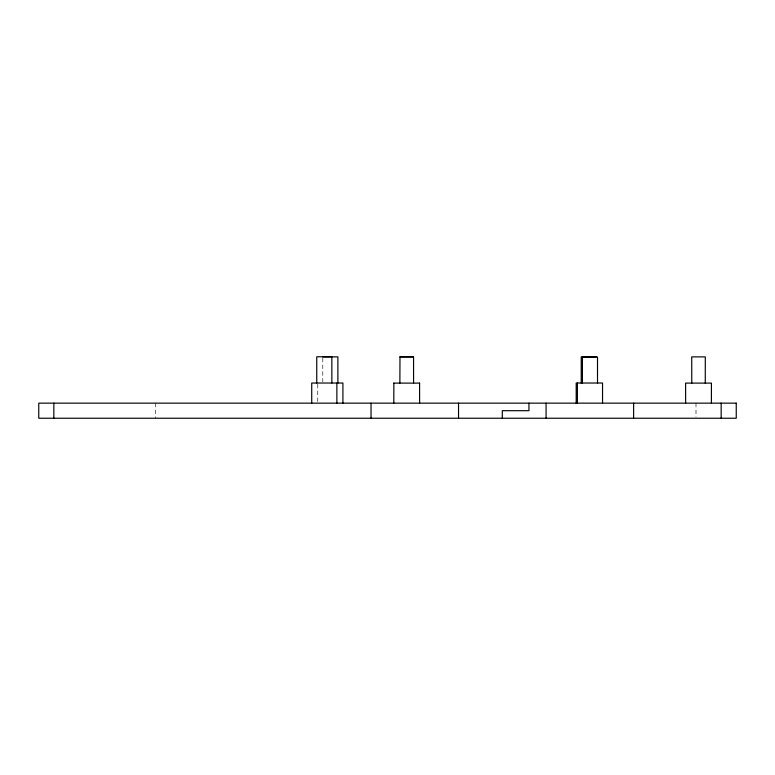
<?xml version="1.0" encoding="UTF-8"?>
<svg xmlns="http://www.w3.org/2000/svg" width="775" height="775" viewBox="0 0 775 775"><rect width="100%" height="100%" fill="white"/><g stroke="black" fill="none" stroke-linecap="round" stroke-linejoin="round"><path stroke-width="0.58" stroke-dasharray="3.88 2.91" d="M695.998 403.145L695.998 417.076M322.787 358.069L322.787 381.833M317.76 384.206L317.76 401.963M155.407 403.145L155.407 418.238"/><path stroke-width="1.16" d="M502.307 418.238L502.307 410.692L528.938 410.692L528.938 403.145M413.453 356.82L399.987 356.82L399.871 383.112M596.324 356.82L581.231 356.82L581.231 383.024M322.787 356.887L337.881 356.887L337.881 383.024M399.871 356.917L413.569 356.917L413.569 383.112M393.816 383.112L419.624 383.112M721.157 403.145L721.157 418.238M711.392 403.145L711.431 383.102L685.604 383.102L685.643 403.145M705.269 383.16L705.298 356.878L691.736 356.878L691.775 383.16M633.621 403.145L633.621 418.238M602.543 403.145L602.543 383.024L576.203 383.024L576.203 403.145M597.515 383.024L597.515 357.033L582.422 357.033L582.422 383.024M577.394 383.024L577.394 403.145M546.075 403.145L546.075 418.238M458.538 403.145L458.538 418.238M419.575 383.073L419.624 403.145M393.865 383.073L393.816 403.145M371.031 403.145L371.031 418.238M342.918 403.145L342.918 383.024L311.724 383.024L311.724 403.145M336.873 383.024L336.873 403.145M331.845 383.024L331.845 356.762L316.752 356.762L316.752 383.024M53.843 403.145L53.843 418.238M736.25 403.145L38.75 403.145L38.75 418.238L736.25 418.238L736.25 403.145"/></g></svg>
